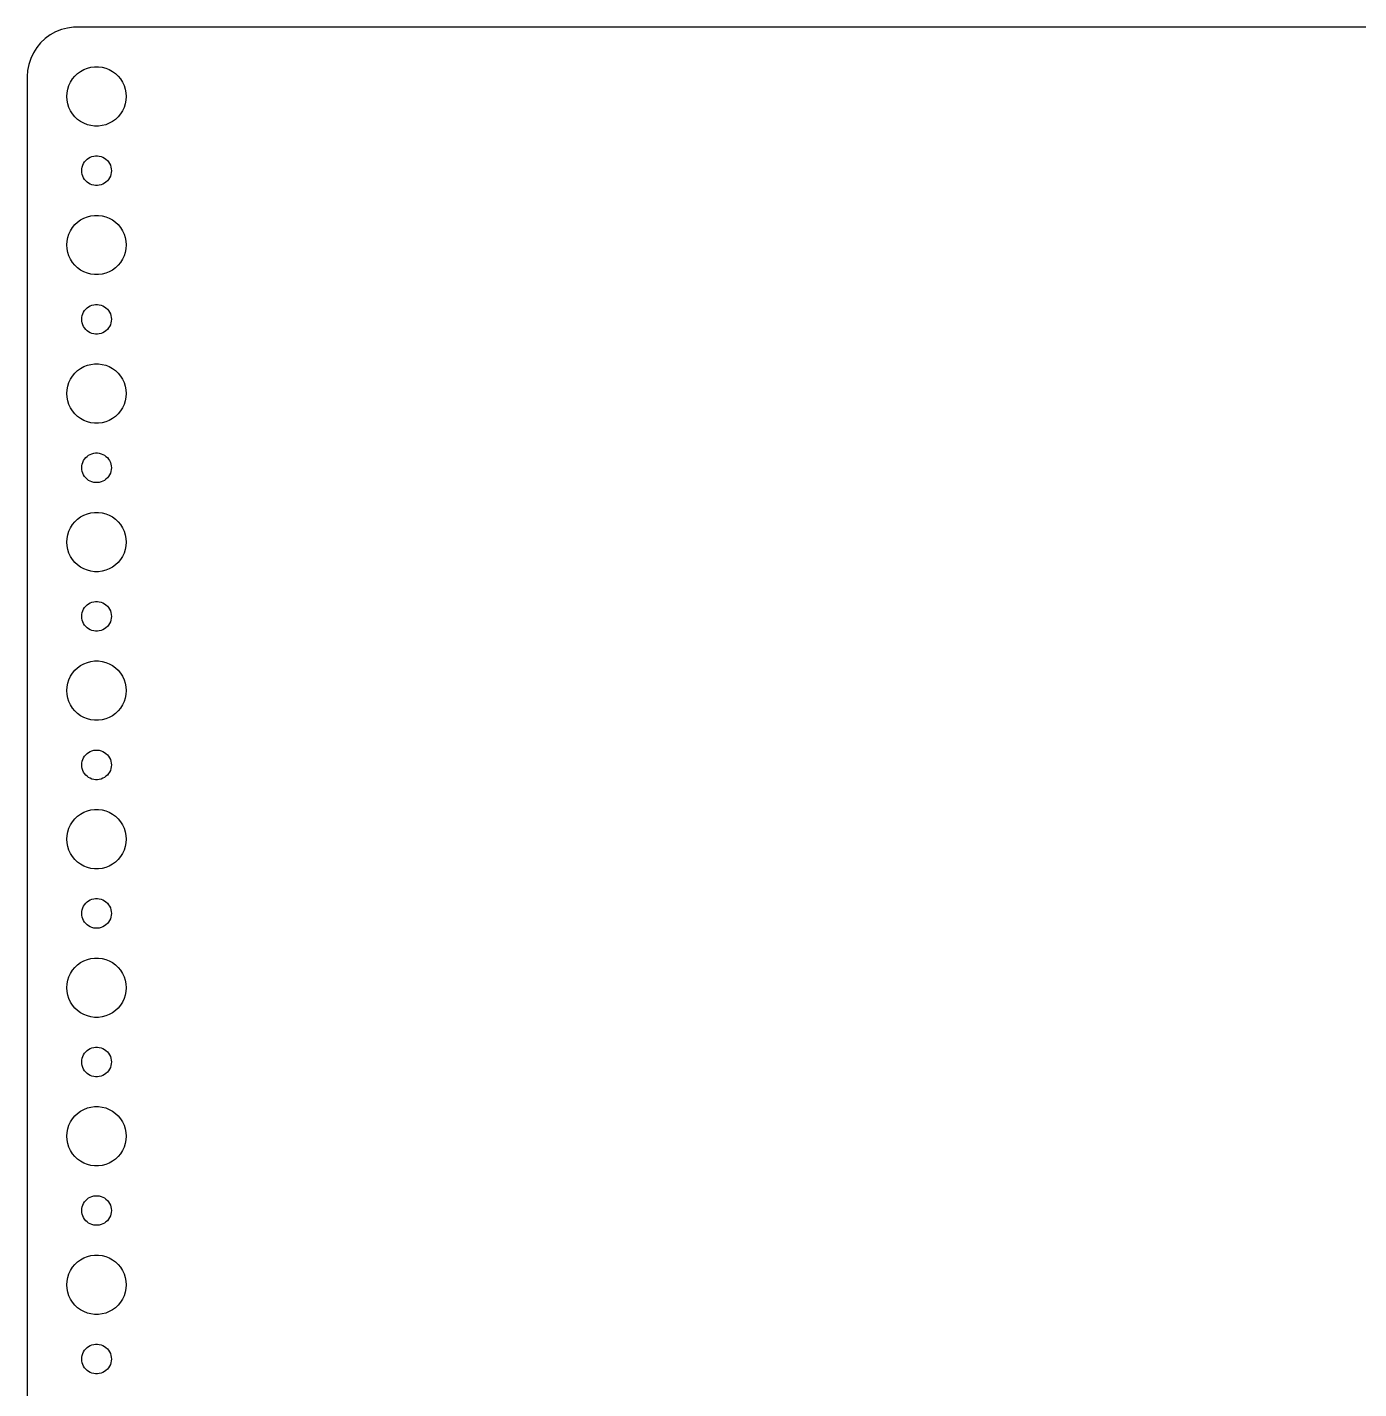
# Model space of a CAD drawing. Header units: metres. Extents: x -134 to 134, y -134 to 134.
# Drawn here: x -134.5 to 0, y -3 to 134.5 of the extents above; entities that cross this region are included whole.
import ezdxf

# ---------------------------------------------------------------- set-up
doc = ezdxf.new("R2010")
doc.units = ezdxf.units.M

msp = doc.modelspace()

# ---------------------------------------------------------------- linework, layer by layer
for p, q in [((-132.179, 133.722), (-132.687, 133.353)), ((-131.629, 134.024), (-132.179, 133.722)), ((-131.045, 134.255), (-131.629, 134.024)), ((-130.437, 134.411), (-131.045, 134.255)), ((-129.814, 134.49), (-130.437, 134.411)), ((129.814, 134.49), (-129.814, 134.49)), ((-133.545, 132.439), (-133.882, 131.909)), ((-133.145, 132.923), (-133.545, 132.439)), ((-132.687, 133.353), (-133.145, 132.923)), ((-134.343, 130.743), (-134.461, 130.127)), ((-134.149, 131.341), (-134.343, 130.743)), ((-133.882, 131.909), (-134.149, 131.341)), ((-134.461, 130.127), (-134.5, 129.5)), ((-134.5, 129.5), (-134.5, -129.5)), ((-130.129, 128.945), (-129.927, 129.263)), ((-129.927, 129.263), (-129.687, 129.554)), ((-129.687, 129.554), (-129.412, 129.812)), ((-129.412, 129.812), (-129.107, 130.033)), ((-129.107, 130.033), (-128.777, 130.214)), ((-128.777, 130.214), (-128.427, 130.353)), ((-128.427, 130.353), (-128.062, 130.447)), ((-128.062, 130.447), (-127.688, 130.494)), ((-127.688, 130.494), (-127.312, 130.494)), ((-127.312, 130.494), (-126.938, 130.447)), ((-126.938, 130.447), (-126.573, 130.353)), ((-126.573, 130.353), (-126.223, 130.214)), ((-126.223, 130.214), (-125.893, 130.033)), ((-125.893, 130.033), (-125.588, 129.812)), ((-125.588, 129.812), (-125.313, 129.554)), ((-125.313, 129.554), (-125.073, 129.263)), ((-125.073, 129.263), (-124.871, 128.945)), ((-130.5, 127.5), (-130.476, 127.876)), ((-130.476, 127.876), (-130.406, 128.246)), ((-130.406, 128.246), (-130.289, 128.604)), ((-130.289, 128.604), (-130.129, 128.945)), ((-124.871, 128.945), (-124.711, 128.604)), ((-124.711, 128.604), (-124.594, 128.246)), ((-124.594, 128.246), (-124.524, 127.876)), ((-124.524, 127.876), (-124.5, 127.5)), ((-130.476, 127.124), (-130.5, 127.5)), ((-130.406, 126.754), (-130.476, 127.124)), ((-130.289, 126.396), (-130.406, 126.754)), ((-124.594, 126.754), (-124.711, 126.396)), ((-124.524, 127.124), (-124.594, 126.754)), ((-124.5, 127.5), (-124.524, 127.124)), ((-130.129, 126.055), (-130.289, 126.396)), ((-129.927, 125.737), (-130.129, 126.055)), ((-129.687, 125.446), (-129.927, 125.737)), ((-129.412, 125.188), (-129.687, 125.446)), ((-129.107, 124.967), (-129.412, 125.188)), ((-125.588, 125.188), (-125.893, 124.967)), ((-125.313, 125.446), (-125.588, 125.188)), ((-125.073, 125.737), (-125.313, 125.446)), ((-124.871, 126.055), (-125.073, 125.737)), ((-124.711, 126.396), (-124.871, 126.055)), ((-128.777, 124.786), (-129.107, 124.967)), ((-128.427, 124.647), (-128.777, 124.786)), ((-128.062, 124.553), (-128.427, 124.647)), ((-127.688, 124.506), (-128.062, 124.553)), ((-127.312, 124.506), (-127.688, 124.506)), ((-126.938, 124.553), (-127.312, 124.506)), ((-126.573, 124.647), (-126.938, 124.553)), ((-126.223, 124.786), (-126.573, 124.647)), ((-125.893, 124.967), (-126.223, 124.786)), ((-128.714, 120.882), (-128.593, 121.027)), ((-128.593, 121.027), (-128.456, 121.156)), ((-128.456, 121.156), (-128.304, 121.266)), ((-128.304, 121.266), (-128.139, 121.357)), ((-128.139, 121.357), (-127.964, 121.427)), ((-127.964, 121.427), (-127.781, 121.473)), ((-127.781, 121.473), (-127.594, 121.497)), ((-127.594, 121.497), (-127.406, 121.497)), ((-127.406, 121.497), (-127.219, 121.473)), ((-127.219, 121.473), (-127.036, 121.427)), ((-127.036, 121.427), (-126.861, 121.357)), ((-126.861, 121.357), (-126.696, 121.266)), ((-126.696, 121.266), (-126.544, 121.156)), ((-126.544, 121.156), (-126.407, 121.027)), ((-126.407, 121.027), (-126.286, 120.882)), ((-129, 120), (-128.988, 120.188)), ((-128.988, 119.812), (-129, 120)), ((-128.988, 120.188), (-128.953, 120.373)), ((-128.953, 119.627), (-128.988, 119.812)), ((-128.953, 120.373), (-128.895, 120.552)), ((-128.895, 119.448), (-128.953, 119.627)), ((-128.895, 120.552), (-128.814, 120.723)), ((-128.814, 120.723), (-128.714, 120.882)), ((-126.286, 120.882), (-126.186, 120.723)), ((-126.186, 120.723), (-126.105, 120.552)), ((-126.105, 120.552), (-126.047, 120.373)), ((-126.047, 119.627), (-126.105, 119.448)), ((-126.047, 120.373), (-126.012, 120.188)), ((-126.012, 119.812), (-126.047, 119.627)), ((-126.012, 120.188), (-126, 120)), ((-126, 120), (-126.012, 119.812)), ((-128.814, 119.277), (-128.895, 119.448)), ((-128.714, 119.118), (-128.814, 119.277)), ((-128.593, 118.973), (-128.714, 119.118)), ((-128.456, 118.844), (-128.593, 118.973)), ((-128.304, 118.734), (-128.456, 118.844)), ((-128.139, 118.643), (-128.304, 118.734)), ((-127.964, 118.573), (-128.139, 118.643)), ((-127.781, 118.527), (-127.964, 118.573)), ((-127.594, 118.503), (-127.781, 118.527)), ((-127.406, 118.503), (-127.594, 118.503)), ((-127.219, 118.527), (-127.406, 118.503)), ((-127.036, 118.573), (-127.219, 118.527)), ((-126.861, 118.643), (-127.036, 118.573)), ((-126.696, 118.734), (-126.861, 118.643)), ((-126.544, 118.844), (-126.696, 118.734)), ((-126.407, 118.973), (-126.544, 118.844)), ((-126.286, 119.118), (-126.407, 118.973)), ((-126.186, 119.277), (-126.286, 119.118)), ((-126.105, 119.448), (-126.186, 119.277)), ((-128.062, 115.447), (-127.688, 115.494)), ((-127.688, 115.494), (-127.312, 115.494)), ((-127.312, 115.494), (-126.938, 115.447)), ((-130.129, 113.945), (-129.927, 114.263)), ((-129.927, 114.263), (-129.687, 114.554)), ((-129.687, 114.554), (-129.412, 114.812)), ((-129.412, 114.812), (-129.107, 115.033)), ((-129.107, 115.033), (-128.777, 115.214)), ((-128.777, 115.214), (-128.427, 115.353)), ((-128.427, 115.353), (-128.062, 115.447)), ((-126.938, 115.447), (-126.573, 115.353)), ((-126.573, 115.353), (-126.223, 115.214)), ((-126.223, 115.214), (-125.893, 115.033)), ((-125.893, 115.033), (-125.588, 114.812)), ((-125.588, 114.812), (-125.313, 114.554)), ((-125.313, 114.554), (-125.073, 114.263)), ((-125.073, 114.263), (-124.871, 113.945)), ((-130.5, 112.5), (-130.476, 112.876)), ((-130.476, 112.876), (-130.406, 113.246)), ((-130.406, 113.246), (-130.289, 113.604)), ((-130.289, 113.604), (-130.129, 113.945)), ((-124.871, 113.945), (-124.711, 113.604)), ((-124.711, 113.604), (-124.594, 113.246)), ((-124.594, 113.246), (-124.524, 112.876)), ((-124.524, 112.876), (-124.5, 112.5)), ((-130.476, 112.124), (-130.5, 112.5)), ((-130.406, 111.754), (-130.476, 112.124)), ((-130.289, 111.396), (-130.406, 111.754)), ((-130.129, 111.055), (-130.289, 111.396)), ((-124.711, 111.396), (-124.871, 111.055)), ((-124.594, 111.754), (-124.711, 111.396)), ((-124.524, 112.124), (-124.594, 111.754)), ((-124.5, 112.5), (-124.524, 112.124)), ((-129.927, 110.737), (-130.129, 111.055)), ((-129.687, 110.446), (-129.927, 110.737)), ((-129.412, 110.188), (-129.687, 110.446)), ((-129.107, 109.967), (-129.412, 110.188)), ((-125.588, 110.188), (-125.893, 109.967)), ((-125.313, 110.446), (-125.588, 110.188)), ((-125.073, 110.737), (-125.313, 110.446)), ((-124.871, 111.055), (-125.073, 110.737)), ((-128.777, 109.786), (-129.107, 109.967)), ((-128.427, 109.647), (-128.777, 109.786)), ((-128.062, 109.553), (-128.427, 109.647)), ((-127.688, 109.506), (-128.062, 109.553)), ((-127.312, 109.506), (-127.688, 109.506)), ((-126.938, 109.553), (-127.312, 109.506)), ((-126.573, 109.647), (-126.938, 109.553)), ((-126.223, 109.786), (-126.573, 109.647)), ((-125.893, 109.967), (-126.223, 109.786)), ((-128.814, 105.723), (-128.714, 105.882)), ((-128.714, 105.882), (-128.593, 106.027)), ((-128.593, 106.027), (-128.456, 106.156)), ((-128.456, 106.156), (-128.304, 106.266)), ((-128.304, 106.266), (-128.139, 106.357)), ((-128.139, 106.357), (-127.964, 106.427)), ((-127.964, 106.427), (-127.781, 106.473)), ((-127.781, 106.473), (-127.594, 106.497)), ((-127.594, 106.497), (-127.406, 106.497)), ((-127.406, 106.497), (-127.219, 106.473)), ((-127.219, 106.473), (-127.036, 106.427)), ((-127.036, 106.427), (-126.861, 106.357)), ((-126.861, 106.357), (-126.696, 106.266)), ((-126.696, 106.266), (-126.544, 106.156)), ((-126.544, 106.156), (-126.407, 106.027)), ((-126.407, 106.027), (-126.286, 105.882)), ((-126.286, 105.882), (-126.186, 105.723)), ((-129, 105), (-128.988, 105.188)), ((-128.988, 104.812), (-129, 105)), ((-128.988, 105.188), (-128.953, 105.373)), ((-128.953, 104.627), (-128.988, 104.812)), ((-128.953, 105.373), (-128.895, 105.552)), ((-128.895, 104.448), (-128.953, 104.627)), ((-128.895, 105.552), (-128.814, 105.723)), ((-126.186, 105.723), (-126.105, 105.552)), ((-126.105, 105.552), (-126.047, 105.373)), ((-126.047, 104.627), (-126.105, 104.448)), ((-126.047, 105.373), (-126.012, 105.188)), ((-126.012, 104.812), (-126.047, 104.627)), ((-126.012, 105.188), (-126, 105)), ((-126, 105), (-126.012, 104.812)), ((-128.814, 104.277), (-128.895, 104.448)), ((-128.714, 104.118), (-128.814, 104.277)), ((-128.593, 103.973), (-128.714, 104.118)), ((-128.456, 103.844), (-128.593, 103.973)), ((-128.304, 103.734), (-128.456, 103.844)), ((-128.139, 103.643), (-128.304, 103.734)), ((-127.964, 103.573), (-128.139, 103.643)), ((-127.781, 103.527), (-127.964, 103.573)), ((-127.594, 103.503), (-127.781, 103.527)), ((-127.406, 103.503), (-127.594, 103.503)), ((-127.219, 103.527), (-127.406, 103.503)), ((-127.036, 103.573), (-127.219, 103.527)), ((-126.861, 103.643), (-127.036, 103.573)), ((-126.696, 103.734), (-126.861, 103.643)), ((-126.544, 103.844), (-126.696, 103.734)), ((-126.407, 103.973), (-126.544, 103.844)), ((-126.286, 104.118), (-126.407, 103.973)), ((-126.186, 104.277), (-126.286, 104.118)), ((-126.105, 104.448), (-126.186, 104.277)), ((-128.427, 100.353), (-128.062, 100.447)), ((-128.062, 100.447), (-127.688, 100.494)), ((-127.688, 100.494), (-127.312, 100.494)), ((-127.312, 100.494), (-126.938, 100.447)), ((-126.938, 100.447), (-126.573, 100.353)), ((-130.129, 98.9453), (-129.927, 99.2634)), ((-129.927, 99.2634), (-129.687, 99.5536)), ((-129.687, 99.5536), (-129.412, 99.8115)), ((-129.412, 99.8115), (-129.107, 100.033)), ((-129.107, 100.033), (-128.777, 100.214)), ((-128.777, 100.214), (-128.427, 100.353)), ((-126.573, 100.353), (-126.223, 100.214)), ((-126.223, 100.214), (-125.893, 100.033)), ((-125.893, 100.033), (-125.588, 99.8115)), ((-125.588, 99.8115), (-125.313, 99.5536)), ((-125.313, 99.5536), (-125.073, 99.2634)), ((-125.073, 99.2634), (-124.871, 98.9453)), ((-130.5, 97.5), (-130.476, 97.876)), ((-130.476, 97.876), (-130.406, 98.2461)), ((-130.406, 98.2461), (-130.289, 98.6044)), ((-130.289, 98.6044), (-130.129, 98.9453)), ((-124.871, 98.9453), (-124.711, 98.6044)), ((-124.711, 98.6044), (-124.594, 98.2461)), ((-124.594, 98.2461), (-124.524, 97.876)), ((-124.524, 97.876), (-124.5, 97.5)), ((-130.476, 97.124), (-130.5, 97.5)), ((-130.406, 96.7539), (-130.476, 97.124)), ((-130.289, 96.3956), (-130.406, 96.7539)), ((-130.129, 96.0547), (-130.289, 96.3956)), ((-124.711, 96.3956), (-124.871, 96.0547)), ((-124.594, 96.7539), (-124.711, 96.3956)), ((-124.524, 97.124), (-124.594, 96.7539)), ((-124.5, 97.5), (-124.524, 97.124)), ((-129.927, 95.7366), (-130.129, 96.0547)), ((-129.687, 95.4464), (-129.927, 95.7366)), ((-129.412, 95.1885), (-129.687, 95.4464)), ((-129.107, 94.967), (-129.412, 95.1885)), ((-128.777, 94.7855), (-129.107, 94.967)), ((-125.893, 94.967), (-126.223, 94.7855)), ((-125.588, 95.1885), (-125.893, 94.967)), ((-125.313, 95.4464), (-125.588, 95.1885)), ((-125.073, 95.7366), (-125.313, 95.4464)), ((-124.871, 96.0547), (-125.073, 95.7366)), ((-128.427, 94.6468), (-128.777, 94.7855)), ((-128.062, 94.5531), (-128.427, 94.6468)), ((-127.688, 94.5059), (-128.062, 94.5531)), ((-127.312, 94.5059), (-127.688, 94.5059)), ((-126.938, 94.5531), (-127.312, 94.5059)), ((-126.573, 94.6468), (-126.938, 94.5531)), ((-126.223, 94.7855), (-126.573, 94.6468)), ((-128.814, 90.7226), (-128.714, 90.8817)), ((-128.714, 90.8817), (-128.593, 91.0268)), ((-128.593, 91.0268), (-128.456, 91.1558)), ((-128.456, 91.1558), (-128.304, 91.2665)), ((-128.304, 91.2665), (-128.139, 91.3572)), ((-128.139, 91.3572), (-127.964, 91.4266)), ((-127.964, 91.4266), (-127.781, 91.4734)), ((-127.781, 91.4734), (-127.594, 91.497)), ((-127.594, 91.497), (-127.406, 91.497)), ((-127.406, 91.497), (-127.219, 91.4734)), ((-127.219, 91.4734), (-127.036, 91.4266)), ((-127.036, 91.4266), (-126.861, 91.3572)), ((-126.861, 91.3572), (-126.696, 91.2665)), ((-126.696, 91.2665), (-126.544, 91.1558)), ((-126.544, 91.1558), (-126.407, 91.0268)), ((-126.407, 91.0268), (-126.286, 90.8817)), ((-126.286, 90.8817), (-126.186, 90.7226)), ((-129, 90), (-128.988, 90.188)), ((-128.988, 89.812), (-129, 90)), ((-128.988, 90.188), (-128.953, 90.373)), ((-128.953, 89.627), (-128.988, 89.812)), ((-128.953, 90.373), (-128.895, 90.5522)), ((-128.895, 89.4478), (-128.953, 89.627)), ((-128.895, 90.5522), (-128.814, 90.7226)), ((-128.814, 89.2774), (-128.895, 89.4478)), ((-126.186, 90.7226), (-126.105, 90.5522)), ((-126.105, 89.4478), (-126.186, 89.2774)), ((-126.105, 90.5522), (-126.047, 90.373)), ((-126.047, 89.627), (-126.105, 89.4478)), ((-126.047, 90.373), (-126.012, 90.188)), ((-126.012, 89.812), (-126.047, 89.627)), ((-126.012, 90.188), (-126, 90)), ((-126, 90), (-126.012, 89.812)), ((-128.714, 89.1183), (-128.814, 89.2774)), ((-128.593, 88.9732), (-128.714, 89.1183)), ((-128.456, 88.8442), (-128.593, 88.9732)), ((-128.304, 88.7335), (-128.456, 88.8442)), ((-128.139, 88.6428), (-128.304, 88.7335)), ((-127.964, 88.5734), (-128.139, 88.6428)), ((-127.781, 88.5266), (-127.964, 88.5734)), ((-127.594, 88.503), (-127.781, 88.5266)), ((-127.406, 88.503), (-127.594, 88.503)), ((-127.219, 88.5266), (-127.406, 88.503)), ((-127.036, 88.5734), (-127.219, 88.5266)), ((-126.861, 88.6428), (-127.036, 88.5734)), ((-126.696, 88.7335), (-126.861, 88.6428)), ((-126.544, 88.8442), (-126.696, 88.7335)), ((-126.407, 88.9732), (-126.544, 88.8442)), ((-126.286, 89.1183), (-126.407, 88.9732)), ((-126.186, 89.2774), (-126.286, 89.1183)), ((-128.777, 85.2145), (-128.427, 85.3532)), ((-128.427, 85.3532), (-128.062, 85.4469)), ((-128.062, 85.4469), (-127.688, 85.4941)), ((-127.688, 85.4941), (-127.312, 85.4941)), ((-127.312, 85.4941), (-126.938, 85.4469)), ((-126.938, 85.4469), (-126.573, 85.3532)), ((-126.573, 85.3532), (-126.223, 85.2145)), ((-130.289, 83.6044), (-130.129, 83.9453)), ((-130.129, 83.9453), (-129.927, 84.2634)), ((-129.927, 84.2634), (-129.687, 84.5536)), ((-129.687, 84.5536), (-129.412, 84.8115)), ((-129.412, 84.8115), (-129.107, 85.033)), ((-129.107, 85.033), (-128.777, 85.2145)), ((-126.223, 85.2145), (-125.893, 85.033)), ((-125.893, 85.033), (-125.588, 84.8115)), ((-125.588, 84.8115), (-125.313, 84.5536)), ((-125.313, 84.5536), (-125.073, 84.2634)), ((-125.073, 84.2634), (-124.871, 83.9453)), ((-124.871, 83.9453), (-124.711, 83.6044)), ((-130.5, 82.5), (-130.476, 82.876)), ((-130.476, 82.124), (-130.5, 82.5)), ((-130.476, 82.876), (-130.406, 83.2461)), ((-130.406, 83.2461), (-130.289, 83.6044)), ((-124.711, 83.6044), (-124.594, 83.2461)), ((-124.594, 83.2461), (-124.524, 82.876)), ((-124.524, 82.876), (-124.5, 82.5)), ((-124.5, 82.5), (-124.524, 82.124)), ((-130.406, 81.7539), (-130.476, 82.124)), ((-130.289, 81.3956), (-130.406, 81.7539)), ((-130.129, 81.0547), (-130.289, 81.3956)), ((-124.711, 81.3956), (-124.871, 81.0547)), ((-124.594, 81.7539), (-124.711, 81.3956)), ((-124.524, 82.124), (-124.594, 81.7539)), ((-129.927, 80.7366), (-130.129, 81.0547)), ((-129.687, 80.4464), (-129.927, 80.7366)), ((-129.412, 80.1885), (-129.687, 80.4464)), ((-129.107, 79.967), (-129.412, 80.1885)), ((-128.777, 79.7855), (-129.107, 79.967)), ((-128.427, 79.6468), (-128.777, 79.7855)), ((-126.223, 79.7855), (-126.573, 79.6468)), ((-125.893, 79.967), (-126.223, 79.7855)), ((-125.588, 80.1885), (-125.893, 79.967)), ((-125.313, 80.4464), (-125.588, 80.1885)), ((-125.073, 80.7366), (-125.313, 80.4464)), ((-124.871, 81.0547), (-125.073, 80.7366)), ((-128.062, 79.5531), (-128.427, 79.6468)), ((-127.688, 79.5059), (-128.062, 79.5531)), ((-127.312, 79.5059), (-127.688, 79.5059)), ((-126.938, 79.5531), (-127.312, 79.5059)), ((-126.573, 79.6468), (-126.938, 79.5531)), ((-128.895, 75.5522), (-128.814, 75.7226)), ((-128.814, 75.7226), (-128.714, 75.8817)), ((-128.714, 75.8817), (-128.593, 76.0268)), ((-128.593, 76.0268), (-128.456, 76.1558)), ((-128.456, 76.1558), (-128.304, 76.2665)), ((-128.304, 76.2665), (-128.139, 76.3572)), ((-128.139, 76.3572), (-127.964, 76.4266)), ((-127.964, 76.4266), (-127.781, 76.4734)), ((-127.781, 76.4734), (-127.594, 76.497)), ((-127.594, 76.497), (-127.406, 76.497)), ((-127.406, 76.497), (-127.219, 76.4734)), ((-127.219, 76.4734), (-127.036, 76.4266)), ((-127.036, 76.4266), (-126.861, 76.3572)), ((-126.861, 76.3572), (-126.696, 76.2665)), ((-126.696, 76.2665), (-126.544, 76.1558)), ((-126.544, 76.1558), (-126.407, 76.0268)), ((-126.407, 76.0268), (-126.286, 75.8817)), ((-126.286, 75.8817), (-126.186, 75.7226)), ((-126.186, 75.7226), (-126.105, 75.5522)), ((-129, 75), (-128.988, 75.188)), ((-128.988, 74.812), (-129, 75)), ((-128.988, 75.188), (-128.953, 75.373)), ((-128.953, 74.627), (-128.988, 74.812)), ((-128.953, 75.373), (-128.895, 75.5522)), ((-128.895, 74.4478), (-128.953, 74.627)), ((-128.814, 74.2774), (-128.895, 74.4478)), ((-128.714, 74.1183), (-128.814, 74.2774)), ((-126.186, 74.2774), (-126.286, 74.1183)), ((-126.105, 74.4478), (-126.186, 74.2774)), ((-126.105, 75.5522), (-126.047, 75.373)), ((-126.047, 74.627), (-126.105, 74.4478)), ((-126.047, 75.373), (-126.012, 75.188)), ((-126.012, 74.812), (-126.047, 74.627)), ((-126.012, 75.188), (-126, 75)), ((-126, 75), (-126.012, 74.812)), ((-128.593, 73.9732), (-128.714, 74.1183)), ((-128.456, 73.8442), (-128.593, 73.9732)), ((-128.304, 73.7335), (-128.456, 73.8442)), ((-128.139, 73.6428), (-128.304, 73.7335)), ((-127.964, 73.5734), (-128.139, 73.6428)), ((-127.781, 73.5266), (-127.964, 73.5734)), ((-127.594, 73.503), (-127.781, 73.5266)), ((-127.406, 73.503), (-127.594, 73.503)), ((-127.219, 73.5266), (-127.406, 73.503)), ((-127.036, 73.5734), (-127.219, 73.5266)), ((-126.861, 73.6428), (-127.036, 73.5734)), ((-126.696, 73.7335), (-126.861, 73.6428)), ((-126.544, 73.8442), (-126.696, 73.7335)), ((-126.407, 73.9732), (-126.544, 73.8442)), ((-126.286, 74.1183), (-126.407, 73.9732)), ((-129.107, 70.033), (-128.777, 70.2145)), ((-128.777, 70.2145), (-128.427, 70.3532)), ((-128.427, 70.3532), (-128.062, 70.4469)), ((-128.062, 70.4469), (-127.688, 70.4941)), ((-127.688, 70.4941), (-127.312, 70.4941)), ((-127.312, 70.4941), (-126.938, 70.4469)), ((-126.938, 70.4469), (-126.573, 70.3532)), ((-126.573, 70.3532), (-126.223, 70.2145)), ((-126.223, 70.2145), (-125.893, 70.033)), ((-130.289, 68.6044), (-130.129, 68.9453)), ((-130.129, 68.9453), (-129.927, 69.2634)), ((-129.927, 69.2634), (-129.687, 69.5536)), ((-129.687, 69.5536), (-129.412, 69.8115)), ((-129.412, 69.8115), (-129.107, 70.033)), ((-125.893, 70.033), (-125.588, 69.8115)), ((-125.588, 69.8115), (-125.313, 69.5536)), ((-125.313, 69.5536), (-125.073, 69.2634)), ((-125.073, 69.2634), (-124.871, 68.9453)), ((-124.871, 68.9453), (-124.711, 68.6044)), ((-130.5, 67.5), (-130.476, 67.876)), ((-130.476, 67.124), (-130.5, 67.5)), ((-130.476, 67.876), (-130.406, 68.2461)), ((-130.406, 68.2461), (-130.289, 68.6044)), ((-124.711, 68.6044), (-124.594, 68.2461)), ((-124.594, 68.2461), (-124.524, 67.876)), ((-124.524, 67.876), (-124.5, 67.5)), ((-124.5, 67.5), (-124.524, 67.124)), ((-130.406, 66.7539), (-130.476, 67.124)), ((-130.289, 66.3956), (-130.406, 66.7539)), ((-130.129, 66.0547), (-130.289, 66.3956)), ((-129.927, 65.7366), (-130.129, 66.0547)), ((-124.871, 66.0547), (-125.073, 65.7366)), ((-124.711, 66.3956), (-124.871, 66.0547)), ((-124.594, 66.7539), (-124.711, 66.3956)), ((-124.524, 67.124), (-124.594, 66.7539)), ((-129.687, 65.4464), (-129.927, 65.7366)), ((-129.412, 65.1885), (-129.687, 65.4464)), ((-129.107, 64.967), (-129.412, 65.1885)), ((-128.777, 64.7855), (-129.107, 64.967)), ((-128.427, 64.6468), (-128.777, 64.7855)), ((-128.062, 64.5531), (-128.427, 64.6468)), ((-126.573, 64.6468), (-126.938, 64.5531)), ((-126.223, 64.7855), (-126.573, 64.6468)), ((-125.893, 64.967), (-126.223, 64.7855)), ((-125.588, 65.1885), (-125.893, 64.967)), ((-125.313, 65.4464), (-125.588, 65.1885)), ((-125.073, 65.7366), (-125.313, 65.4464)), ((-127.688, 64.5059), (-128.062, 64.5531)), ((-127.312, 64.5059), (-127.688, 64.5059)), ((-126.938, 64.5531), (-127.312, 64.5059)), ((-128.953, 60.373), (-128.895, 60.5522)), ((-128.895, 60.5522), (-128.814, 60.7226)), ((-128.814, 60.7226), (-128.714, 60.8817)), ((-128.714, 60.8817), (-128.593, 61.0268)), ((-128.593, 61.0268), (-128.456, 61.1558)), ((-128.456, 61.1558), (-128.304, 61.2665)), ((-128.304, 61.2665), (-128.139, 61.3572)), ((-128.139, 61.3572), (-127.964, 61.4266)), ((-127.964, 61.4266), (-127.781, 61.4734)), ((-127.781, 61.4734), (-127.594, 61.497)), ((-127.594, 61.497), (-127.406, 61.497)), ((-127.406, 61.497), (-127.219, 61.4734)), ((-127.219, 61.4734), (-127.036, 61.4266)), ((-127.036, 61.4266), (-126.861, 61.3572)), ((-126.861, 61.3572), (-126.696, 61.2665)), ((-126.696, 61.2665), (-126.544, 61.1558)), ((-126.544, 61.1558), (-126.407, 61.0268)), ((-126.407, 61.0268), (-126.286, 60.8817)), ((-126.286, 60.8817), (-126.186, 60.7226)), ((-126.186, 60.7226), (-126.105, 60.5522)), ((-126.105, 60.5522), (-126.047, 60.373)), ((-129, 60), (-128.988, 60.188)), ((-128.988, 59.812), (-129, 60)), ((-128.988, 60.188), (-128.953, 60.373)), ((-128.953, 59.627), (-128.988, 59.812)), ((-128.895, 59.4478), (-128.953, 59.627)), ((-128.814, 59.2774), (-128.895, 59.4478)), ((-128.714, 59.1183), (-128.814, 59.2774)), ((-126.186, 59.2774), (-126.286, 59.1183)), ((-126.105, 59.4478), (-126.186, 59.2774)), ((-126.047, 59.627), (-126.105, 59.4478)), ((-126.047, 60.373), (-126.012, 60.188)), ((-126.012, 59.812), (-126.047, 59.627)), ((-126.012, 60.188), (-126, 60)), ((-126, 60), (-126.012, 59.812)), ((-128.593, 58.9732), (-128.714, 59.1183)), ((-128.456, 58.8442), (-128.593, 58.9732)), ((-128.304, 58.7335), (-128.456, 58.8442)), ((-128.139, 58.6428), (-128.304, 58.7335)), ((-127.964, 58.5734), (-128.139, 58.6428)), ((-127.781, 58.5266), (-127.964, 58.5734)), ((-127.594, 58.503), (-127.781, 58.5266)), ((-127.406, 58.503), (-127.594, 58.503)), ((-127.219, 58.5266), (-127.406, 58.503)), ((-127.036, 58.5734), (-127.219, 58.5266)), ((-126.861, 58.6428), (-127.036, 58.5734)), ((-126.696, 58.7335), (-126.861, 58.6428)), ((-126.544, 58.8442), (-126.696, 58.7335)), ((-126.407, 58.9732), (-126.544, 58.8442)), ((-126.286, 59.1183), (-126.407, 58.9732)), ((-129.412, 54.8115), (-129.107, 55.033)), ((-129.107, 55.033), (-128.777, 55.2145)), ((-128.777, 55.2145), (-128.427, 55.3532)), ((-128.427, 55.3532), (-128.062, 55.4469)), ((-128.062, 55.4469), (-127.688, 55.4941)), ((-127.688, 55.4941), (-127.312, 55.4941)), ((-127.312, 55.4941), (-126.938, 55.4469)), ((-126.938, 55.4469), (-126.573, 55.3532)), ((-126.573, 55.3532), (-126.223, 55.2145)), ((-126.223, 55.2145), (-125.893, 55.033)), ((-125.893, 55.033), (-125.588, 54.8115)), ((-130.289, 53.6044), (-130.129, 53.9453)), ((-130.129, 53.9453), (-129.927, 54.2634)), ((-129.927, 54.2634), (-129.687, 54.5536)), ((-129.687, 54.5536), (-129.412, 54.8115)), ((-125.588, 54.8115), (-125.313, 54.5536)), ((-125.313, 54.5536), (-125.073, 54.2634)), ((-125.073, 54.2634), (-124.871, 53.9453)), ((-124.871, 53.9453), (-124.711, 53.6044)), ((-130.5, 52.5), (-130.476, 52.876)), ((-130.476, 52.124), (-130.5, 52.5)), ((-130.476, 52.876), (-130.406, 53.2461)), ((-130.406, 53.2461), (-130.289, 53.6044)), ((-124.711, 53.6044), (-124.594, 53.2461)), ((-124.594, 53.2461), (-124.524, 52.876)), ((-124.524, 52.876), (-124.5, 52.5)), ((-124.5, 52.5), (-124.524, 52.124)), ((-130.406, 51.7539), (-130.476, 52.124)), ((-130.289, 51.3956), (-130.406, 51.7539)), ((-130.129, 51.0547), (-130.289, 51.3956)), ((-129.927, 50.7366), (-130.129, 51.0547)), ((-124.871, 51.0547), (-125.073, 50.7366)), ((-124.711, 51.3956), (-124.871, 51.0547)), ((-124.594, 51.7539), (-124.711, 51.3956)), ((-124.524, 52.124), (-124.594, 51.7539)), ((-129.687, 50.4464), (-129.927, 50.7366)), ((-129.412, 50.1885), (-129.687, 50.4464)), ((-129.107, 49.967), (-129.412, 50.1885)), ((-128.777, 49.7855), (-129.107, 49.967)), ((-128.427, 49.6468), (-128.777, 49.7855)), ((-128.062, 49.5531), (-128.427, 49.6468)), ((-127.688, 49.5059), (-128.062, 49.5531)), ((-127.312, 49.5059), (-127.688, 49.5059)), ((-126.938, 49.5531), (-127.312, 49.5059)), ((-126.573, 49.6468), (-126.938, 49.5531)), ((-126.223, 49.7855), (-126.573, 49.6468)), ((-125.893, 49.967), (-126.223, 49.7855)), ((-125.588, 50.1885), (-125.893, 49.967)), ((-125.313, 50.4464), (-125.588, 50.1885)), ((-125.073, 50.7366), (-125.313, 50.4464)), ((-128.988, 45.188), (-128.953, 45.373)), ((-128.953, 45.373), (-128.895, 45.5522)), ((-128.895, 45.5522), (-128.814, 45.7226)), ((-128.814, 45.7226), (-128.714, 45.8817)), ((-128.714, 45.8817), (-128.593, 46.0268)), ((-128.593, 46.0268), (-128.456, 46.1558)), ((-128.456, 46.1558), (-128.304, 46.2665)), ((-128.304, 46.2665), (-128.139, 46.3572)), ((-128.139, 46.3572), (-127.964, 46.4266)), ((-127.964, 46.4266), (-127.781, 46.4734)), ((-127.781, 46.4734), (-127.594, 46.497)), ((-127.594, 46.497), (-127.406, 46.497)), ((-127.406, 46.497), (-127.219, 46.4734)), ((-127.219, 46.4734), (-127.036, 46.4266)), ((-127.036, 46.4266), (-126.861, 46.3572)), ((-126.861, 46.3572), (-126.696, 46.2665)), ((-126.696, 46.2665), (-126.544, 46.1558)), ((-126.544, 46.1558), (-126.407, 46.0268)), ((-126.407, 46.0268), (-126.286, 45.8817)), ((-126.286, 45.8817), (-126.186, 45.7226)), ((-126.186, 45.7226), (-126.105, 45.5522)), ((-126.105, 45.5522), (-126.047, 45.373)), ((-126.047, 45.373), (-126.012, 45.188)), ((-129, 45), (-128.988, 45.188)), ((-128.988, 44.812), (-129, 45)), ((-128.953, 44.627), (-128.988, 44.812)), ((-128.895, 44.4478), (-128.953, 44.627)), ((-128.814, 44.2774), (-128.895, 44.4478)), ((-128.714, 44.1183), (-128.814, 44.2774)), ((-128.593, 43.9732), (-128.714, 44.1183)), ((-126.286, 44.1183), (-126.407, 43.9732)), ((-126.186, 44.2774), (-126.286, 44.1183)), ((-126.105, 44.4478), (-126.186, 44.2774)), ((-126.047, 44.627), (-126.105, 44.4478)), ((-126.012, 44.812), (-126.047, 44.627)), ((-126.012, 45.188), (-126, 45)), ((-126, 45), (-126.012, 44.812)), ((-128.456, 43.8442), (-128.593, 43.9732)), ((-128.304, 43.7335), (-128.456, 43.8442)), ((-128.139, 43.6428), (-128.304, 43.7335)), ((-127.964, 43.5734), (-128.139, 43.6428)), ((-127.781, 43.5266), (-127.964, 43.5734)), ((-127.594, 43.503), (-127.781, 43.5266)), ((-127.406, 43.503), (-127.594, 43.503)), ((-127.219, 43.5266), (-127.406, 43.503)), ((-127.036, 43.5734), (-127.219, 43.5266)), ((-126.861, 43.6428), (-127.036, 43.5734)), ((-126.696, 43.7335), (-126.861, 43.6428)), ((-126.544, 43.8442), (-126.696, 43.7335)), ((-126.407, 43.9732), (-126.544, 43.8442)), ((-129.412, 39.8115), (-129.107, 40.033)), ((-129.107, 40.033), (-128.777, 40.2145)), ((-128.777, 40.2145), (-128.427, 40.3532)), ((-128.427, 40.3532), (-128.062, 40.4469)), ((-128.062, 40.4469), (-127.688, 40.4941)), ((-127.688, 40.4941), (-127.312, 40.4941)), ((-127.312, 40.4941), (-126.938, 40.4469)), ((-126.938, 40.4469), (-126.573, 40.3532)), ((-126.573, 40.3532), (-126.223, 40.2145)), ((-126.223, 40.2145), (-125.893, 40.033)), ((-125.893, 40.033), (-125.588, 39.8115)), ((-130.406, 38.2461), (-130.289, 38.6044)), ((-130.289, 38.6044), (-130.129, 38.9453)), ((-130.129, 38.9453), (-129.927, 39.2634)), ((-129.927, 39.2634), (-129.687, 39.5536)), ((-129.687, 39.5536), (-129.412, 39.8115)), ((-125.588, 39.8115), (-125.313, 39.5536)), ((-125.313, 39.5536), (-125.073, 39.2634)), ((-125.073, 39.2634), (-124.871, 38.9453)), ((-124.871, 38.9453), (-124.711, 38.6044)), ((-124.711, 38.6044), (-124.594, 38.2461)), ((-130.5, 37.5), (-130.476, 37.876)), ((-130.476, 37.124), (-130.5, 37.5)), ((-130.476, 37.876), (-130.406, 38.2461)), ((-130.406, 36.7539), (-130.476, 37.124)), ((-124.594, 38.2461), (-124.524, 37.876)), ((-124.524, 37.124), (-124.594, 36.7539)), ((-124.524, 37.876), (-124.5, 37.5)), ((-124.5, 37.5), (-124.524, 37.124)), ((-130.289, 36.3956), (-130.406, 36.7539)), ((-130.129, 36.0547), (-130.289, 36.3956)), ((-129.927, 35.7366), (-130.129, 36.0547)), ((-124.871, 36.0547), (-125.073, 35.7366)), ((-124.711, 36.3956), (-124.871, 36.0547)), ((-124.594, 36.7539), (-124.711, 36.3956)), ((-129.687, 35.4464), (-129.927, 35.7366)), ((-129.412, 35.1885), (-129.687, 35.4464)), ((-129.107, 34.967), (-129.412, 35.1885)), ((-128.777, 34.7855), (-129.107, 34.967)), ((-128.427, 34.6468), (-128.777, 34.7855)), ((-128.062, 34.5531), (-128.427, 34.6468)), ((-127.688, 34.5059), (-128.062, 34.5531)), ((-127.312, 34.5059), (-127.688, 34.5059)), ((-126.938, 34.5531), (-127.312, 34.5059)), ((-126.573, 34.6468), (-126.938, 34.5531)), ((-126.223, 34.7855), (-126.573, 34.6468)), ((-125.893, 34.967), (-126.223, 34.7855)), ((-125.588, 35.1885), (-125.893, 34.967)), ((-125.313, 35.4464), (-125.588, 35.1885)), ((-125.073, 35.7366), (-125.313, 35.4464)), ((-128.988, 30.188), (-128.953, 30.373)), ((-128.953, 30.373), (-128.895, 30.5522)), ((-128.895, 30.5522), (-128.814, 30.7226)), ((-128.814, 30.7226), (-128.714, 30.8817)), ((-128.714, 30.8817), (-128.593, 31.0268)), ((-128.593, 31.0268), (-128.456, 31.1558)), ((-128.456, 31.1558), (-128.304, 31.2665)), ((-128.304, 31.2665), (-128.139, 31.3572)), ((-128.139, 31.3572), (-127.964, 31.4266)), ((-127.964, 31.4266), (-127.781, 31.4734)), ((-127.781, 31.4734), (-127.594, 31.497)), ((-127.594, 31.497), (-127.406, 31.497)), ((-127.406, 31.497), (-127.219, 31.4734)), ((-127.219, 31.4734), (-127.036, 31.4266)), ((-127.036, 31.4266), (-126.861, 31.3572)), ((-126.861, 31.3572), (-126.696, 31.2665)), ((-126.696, 31.2665), (-126.544, 31.1558)), ((-126.544, 31.1558), (-126.407, 31.0268)), ((-126.407, 31.0268), (-126.286, 30.8817)), ((-126.286, 30.8817), (-126.186, 30.7226)), ((-126.186, 30.7226), (-126.105, 30.5522)), ((-126.105, 30.5522), (-126.047, 30.373)), ((-126.047, 30.373), (-126.012, 30.188)), ((-129, 30), (-128.988, 30.188)), ((-128.988, 29.812), (-129, 30)), ((-128.953, 29.627), (-128.988, 29.812)), ((-128.895, 29.4478), (-128.953, 29.627)), ((-128.814, 29.2774), (-128.895, 29.4478)), ((-128.714, 29.1183), (-128.814, 29.2774)), ((-128.593, 28.9732), (-128.714, 29.1183)), ((-128.456, 28.8442), (-128.593, 28.9732)), ((-126.407, 28.9732), (-126.544, 28.8442)), ((-126.286, 29.1183), (-126.407, 28.9732)), ((-126.186, 29.2774), (-126.286, 29.1183)), ((-126.105, 29.4478), (-126.186, 29.2774)), ((-126.047, 29.627), (-126.105, 29.4478)), ((-126.012, 29.812), (-126.047, 29.627)), ((-126.012, 30.188), (-126, 30)), ((-126, 30), (-126.012, 29.812)), ((-128.304, 28.7335), (-128.456, 28.8442)), ((-128.139, 28.6427), (-128.304, 28.7335)), ((-127.964, 28.5734), (-128.139, 28.6427)), ((-127.781, 28.5266), (-127.964, 28.5734)), ((-127.594, 28.503), (-127.781, 28.5266)), ((-127.406, 28.503), (-127.594, 28.503)), ((-127.219, 28.5266), (-127.406, 28.503)), ((-127.036, 28.5734), (-127.219, 28.5266)), ((-126.861, 28.6427), (-127.036, 28.5734)), ((-126.696, 28.7335), (-126.861, 28.6427)), ((-126.544, 28.8442), (-126.696, 28.7335)), ((-129.687, 24.5536), (-129.412, 24.8115)), ((-129.412, 24.8115), (-129.107, 25.033)), ((-129.107, 25.033), (-128.777, 25.2145)), ((-128.777, 25.2145), (-128.427, 25.3532)), ((-128.427, 25.3532), (-128.062, 25.4469)), ((-128.062, 25.4469), (-127.688, 25.4941)), ((-127.688, 25.4941), (-127.312, 25.4941)), ((-127.312, 25.4941), (-126.938, 25.4469)), ((-126.938, 25.4469), (-126.573, 25.3532)), ((-126.573, 25.3532), (-126.223, 25.2145)), ((-126.223, 25.2145), (-125.893, 25.033)), ((-125.893, 25.033), (-125.588, 24.8115)), ((-125.588, 24.8115), (-125.313, 24.5536)), ((-130.406, 23.2461), (-130.289, 23.6044)), ((-130.289, 23.6044), (-130.129, 23.9453)), ((-130.129, 23.9453), (-129.927, 24.2634)), ((-129.927, 24.2634), (-129.687, 24.5536)), ((-125.313, 24.5536), (-125.073, 24.2634)), ((-125.073, 24.2634), (-124.871, 23.9453)), ((-124.871, 23.9453), (-124.711, 23.6044)), ((-124.711, 23.6044), (-124.594, 23.2461)), ((-130.5, 22.5), (-130.476, 22.876)), ((-130.476, 22.124), (-130.5, 22.5)), ((-130.476, 22.876), (-130.406, 23.2461)), ((-130.406, 21.7539), (-130.476, 22.124)), ((-124.594, 23.2461), (-124.524, 22.876)), ((-124.524, 22.124), (-124.594, 21.7539)), ((-124.524, 22.876), (-124.5, 22.5)), ((-124.5, 22.5), (-124.524, 22.124)), ((-130.289, 21.3956), (-130.406, 21.7539)), ((-130.129, 21.0547), (-130.289, 21.3956)), ((-129.927, 20.7366), (-130.129, 21.0547)), ((-129.687, 20.4464), (-129.927, 20.7366)), ((-125.073, 20.7366), (-125.313, 20.4464)), ((-124.871, 21.0547), (-125.073, 20.7366)), ((-124.711, 21.3956), (-124.871, 21.0547)), ((-124.594, 21.7539), (-124.711, 21.3956)), ((-129.412, 20.1884), (-129.687, 20.4464)), ((-129.107, 19.967), (-129.412, 20.1884)), ((-128.777, 19.7855), (-129.107, 19.967)), ((-128.427, 19.6468), (-128.777, 19.7855)), ((-128.062, 19.5531), (-128.427, 19.6468)), ((-127.688, 19.5059), (-128.062, 19.5531)), ((-127.312, 19.5059), (-127.688, 19.5059)), ((-126.938, 19.5531), (-127.312, 19.5059)), ((-126.573, 19.6468), (-126.938, 19.5531)), ((-126.223, 19.7855), (-126.573, 19.6468)), ((-125.893, 19.967), (-126.223, 19.7855)), ((-125.588, 20.1884), (-125.893, 19.967)), ((-125.313, 20.4464), (-125.588, 20.1884)), ((-129, 15), (-128.988, 15.188)), ((-128.988, 15.188), (-128.953, 15.373)), ((-128.953, 15.373), (-128.895, 15.5522)), ((-128.895, 15.5522), (-128.814, 15.7226)), ((-128.814, 15.7226), (-128.714, 15.8817)), ((-128.714, 15.8817), (-128.593, 16.0268)), ((-128.593, 16.0268), (-128.456, 16.1558)), ((-128.456, 16.1558), (-128.304, 16.2665)), ((-128.304, 16.2665), (-128.139, 16.3572)), ((-128.139, 16.3572), (-127.964, 16.4266)), ((-127.964, 16.4266), (-127.781, 16.4734)), ((-127.781, 16.4734), (-127.594, 16.497)), ((-127.594, 16.497), (-127.406, 16.497)), ((-127.406, 16.497), (-127.219, 16.4734)), ((-127.219, 16.4734), (-127.036, 16.4266)), ((-127.036, 16.4266), (-126.861, 16.3572)), ((-126.861, 16.3572), (-126.696, 16.2665)), ((-126.696, 16.2665), (-126.544, 16.1558)), ((-126.544, 16.1558), (-126.407, 16.0268)), ((-126.407, 16.0268), (-126.286, 15.8817)), ((-126.286, 15.8817), (-126.186, 15.7226)), ((-126.186, 15.7226), (-126.105, 15.5522)), ((-126.105, 15.5522), (-126.047, 15.373)), ((-126.047, 15.373), (-126.012, 15.188)), ((-126.012, 15.188), (-126, 15)), ((-128.988, 14.812), (-129, 15)), ((-128.953, 14.627), (-128.988, 14.812)), ((-128.895, 14.4478), (-128.953, 14.627)), ((-128.814, 14.2774), (-128.895, 14.4478)), ((-128.714, 14.1183), (-128.814, 14.2774)), ((-128.593, 13.9732), (-128.714, 14.1183)), ((-128.456, 13.8442), (-128.593, 13.9732)), ((-128.304, 13.7335), (-128.456, 13.8442)), ((-126.544, 13.8442), (-126.696, 13.7335)), ((-126.407, 13.9732), (-126.544, 13.8442)), ((-126.286, 14.1183), (-126.407, 13.9732)), ((-126.186, 14.2774), (-126.286, 14.1183)), ((-126.105, 14.4478), (-126.186, 14.2774)), ((-126.047, 14.627), (-126.105, 14.4478)), ((-126.012, 14.812), (-126.047, 14.627)), ((-126, 15), (-126.012, 14.812)), ((-128.139, 13.6427), (-128.304, 13.7335)), ((-127.964, 13.5734), (-128.139, 13.6427)), ((-127.781, 13.5266), (-127.964, 13.5734)), ((-127.594, 13.5029), (-127.781, 13.5266)), ((-127.406, 13.5029), (-127.594, 13.5029)), ((-127.219, 13.5266), (-127.406, 13.5029)), ((-127.036, 13.5734), (-127.219, 13.5266)), ((-126.861, 13.6427), (-127.036, 13.5734)), ((-126.696, 13.7335), (-126.861, 13.6427)), ((-129.687, 9.55363), (-129.412, 9.81154)), ((-129.412, 9.81154), (-129.107, 10.033)), ((-129.107, 10.033), (-128.777, 10.2145)), ((-128.777, 10.2145), (-128.427, 10.3532)), ((-128.427, 10.3532), (-128.062, 10.4469)), ((-128.062, 10.4469), (-127.688, 10.4941)), ((-127.688, 10.4941), (-127.312, 10.4941)), ((-127.312, 10.4941), (-126.938, 10.4469)), ((-126.938, 10.4469), (-126.573, 10.3532)), ((-126.573, 10.3532), (-126.223, 10.2145)), ((-126.223, 10.2145), (-125.893, 10.033)), ((-125.893, 10.033), (-125.588, 9.81154)), ((-125.588, 9.81154), (-125.313, 9.55363)), ((-130.406, 8.24606), (-130.289, 8.60437)), ((-130.289, 8.60437), (-130.129, 8.94525)), ((-130.129, 8.94525), (-129.927, 9.26335)), ((-129.927, 9.26335), (-129.687, 9.55363)), ((-125.313, 9.55363), (-125.073, 9.26335)), ((-125.073, 9.26335), (-124.871, 8.94525)), ((-124.871, 8.94525), (-124.711, 8.60437)), ((-124.711, 8.60437), (-124.594, 8.24606)), ((-130.5, 7.5), (-130.476, 7.87599)), ((-130.476, 7.12399), (-130.5, 7.5)), ((-130.476, 7.87599), (-130.406, 8.24606)), ((-130.406, 6.75392), (-130.476, 7.12399)), ((-124.594, 8.24606), (-124.524, 7.87599)), ((-124.524, 7.12399), (-124.594, 6.75392)), ((-124.524, 7.87599), (-124.5, 7.5)), ((-124.5, 7.5), (-124.524, 7.12399)), ((-130.289, 6.39561), (-130.406, 6.75392)), ((-130.129, 6.05473), (-130.289, 6.39561)), ((-129.927, 5.73663), (-130.129, 6.05473)), ((-129.687, 5.44635), (-129.927, 5.73663)), ((-125.073, 5.73663), (-125.313, 5.44635)), ((-124.871, 6.05473), (-125.073, 5.73663)), ((-124.711, 6.39561), (-124.871, 6.05473)), ((-124.594, 6.75392), (-124.711, 6.39561)), ((-129.412, 5.18845), (-129.687, 5.44635)), ((-129.107, 4.96701), (-129.412, 5.18845)), ((-128.777, 4.78551), (-129.107, 4.96701)), ((-128.427, 4.64682), (-128.777, 4.78551)), ((-128.062, 4.55313), (-128.427, 4.64682)), ((-127.688, 4.50591), (-128.062, 4.55313)), ((-127.312, 4.50591), (-127.688, 4.50591)), ((-126.938, 4.55313), (-127.312, 4.50591)), ((-126.573, 4.64682), (-126.938, 4.55313)), ((-126.223, 4.78551), (-126.573, 4.64682)), ((-125.893, 4.96701), (-126.223, 4.78551)), ((-125.588, 5.18845), (-125.893, 4.96701)), ((-125.313, 5.44635), (-125.588, 5.18845)), ((-128.139, 1.35724), (-127.964, 1.42657)), ((-127.964, 1.42657), (-127.781, 1.47342)), ((-127.781, 1.47342), (-127.594, 1.49704)), ((-127.594, 1.49704), (-127.406, 1.49704)), ((-127.406, 1.49704), (-127.219, 1.47342)), ((-127.219, 1.47342), (-127.036, 1.42657)), ((-127.036, 1.42657), (-126.861, 1.35724)), ((-129, 0), (-128.988, 0.18799)), ((-128.988, -0.18799), (-129, 0)), ((-128.988, 0.18799), (-128.953, 0.37303)), ((-128.953, 0.37303), (-128.895, 0.55219)), ((-128.895, 0.55219), (-128.814, 0.72263)), ((-128.814, 0.72263), (-128.714, 0.88167)), ((-128.714, 0.88167), (-128.593, 1.02681)), ((-128.593, 1.02681), (-128.456, 1.15576)), ((-128.456, 1.15576), (-128.304, 1.26648)), ((-128.304, 1.26648), (-128.139, 1.35724)), ((-126.861, 1.35724), (-126.696, 1.26648)), ((-126.696, 1.26648), (-126.544, 1.15576)), ((-126.544, 1.15576), (-126.407, 1.02681)), ((-126.407, 1.02681), (-126.286, 0.88167)), ((-126.286, 0.88167), (-126.186, 0.72263)), ((-126.186, 0.72263), (-126.105, 0.55219)), ((-126.105, 0.55219), (-126.047, 0.37303)), ((-126.047, 0.37303), (-126.012, 0.18799)), ((-126.012, 0.18799), (-126, 0)), ((-126, 0), (-126.012, -0.18799)), ((-128.953, -0.37303), (-128.988, -0.18799)), ((-128.895, -0.55219), (-128.953, -0.37303)), ((-128.814, -0.72263), (-128.895, -0.55219)), ((-128.714, -0.88167), (-128.814, -0.72263)), ((-128.593, -1.02681), (-128.714, -0.88167)), ((-128.456, -1.15576), (-128.593, -1.02681)), ((-128.304, -1.26648), (-128.456, -1.15576)), ((-128.139, -1.35724), (-128.304, -1.26648)), ((-127.964, -1.42657), (-128.139, -1.35724)), ((-126.861, -1.35724), (-127.036, -1.42657)), ((-126.696, -1.26648), (-126.861, -1.35724)), ((-126.544, -1.15576), (-126.696, -1.26648)), ((-126.407, -1.02681), (-126.544, -1.15576)), ((-126.286, -0.88167), (-126.407, -1.02681)), ((-126.186, -0.72263), (-126.286, -0.88167)), ((-126.105, -0.55219), (-126.186, -0.72263)), ((-126.047, -0.37303), (-126.105, -0.55219)), ((-126.012, -0.18799), (-126.047, -0.37303)), ((-127.781, -1.47342), (-127.964, -1.42657)), ((-127.594, -1.49704), (-127.781, -1.47342)), ((-127.406, -1.49704), (-127.594, -1.49704)), ((-127.219, -1.47342), (-127.406, -1.49704)), ((-127.036, -1.42657), (-127.219, -1.47342))]:
    msp.add_line(p, q)

doc.saveas('drawing.dxf')
